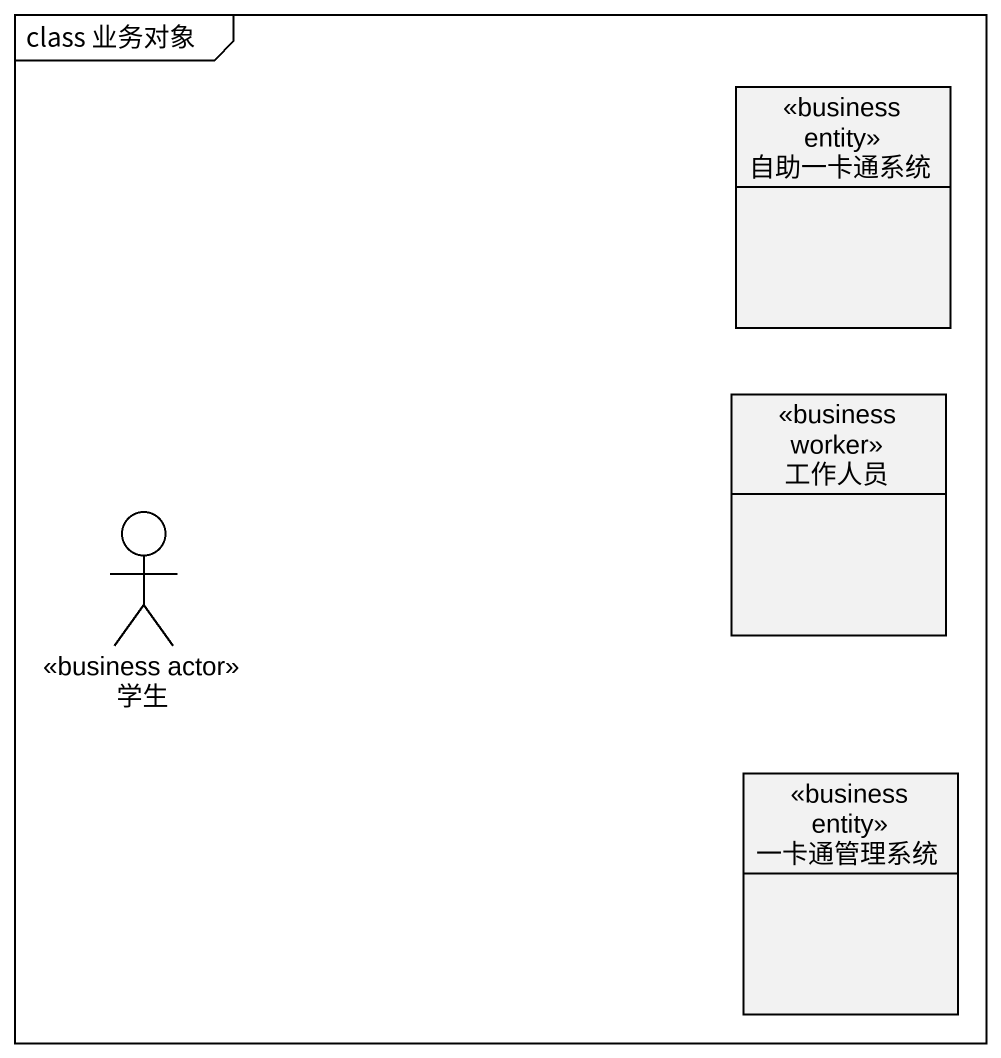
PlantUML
@startuml
mainframe class 业务对象
allowmixing
hide circle
hide empty members
class 自助一卡通系统 <<business entity>>
class 工作人员 <<business worker>>
actor 学生 <<business actor>>
class 一卡通管理系统 <<business entity>>
@enduml
